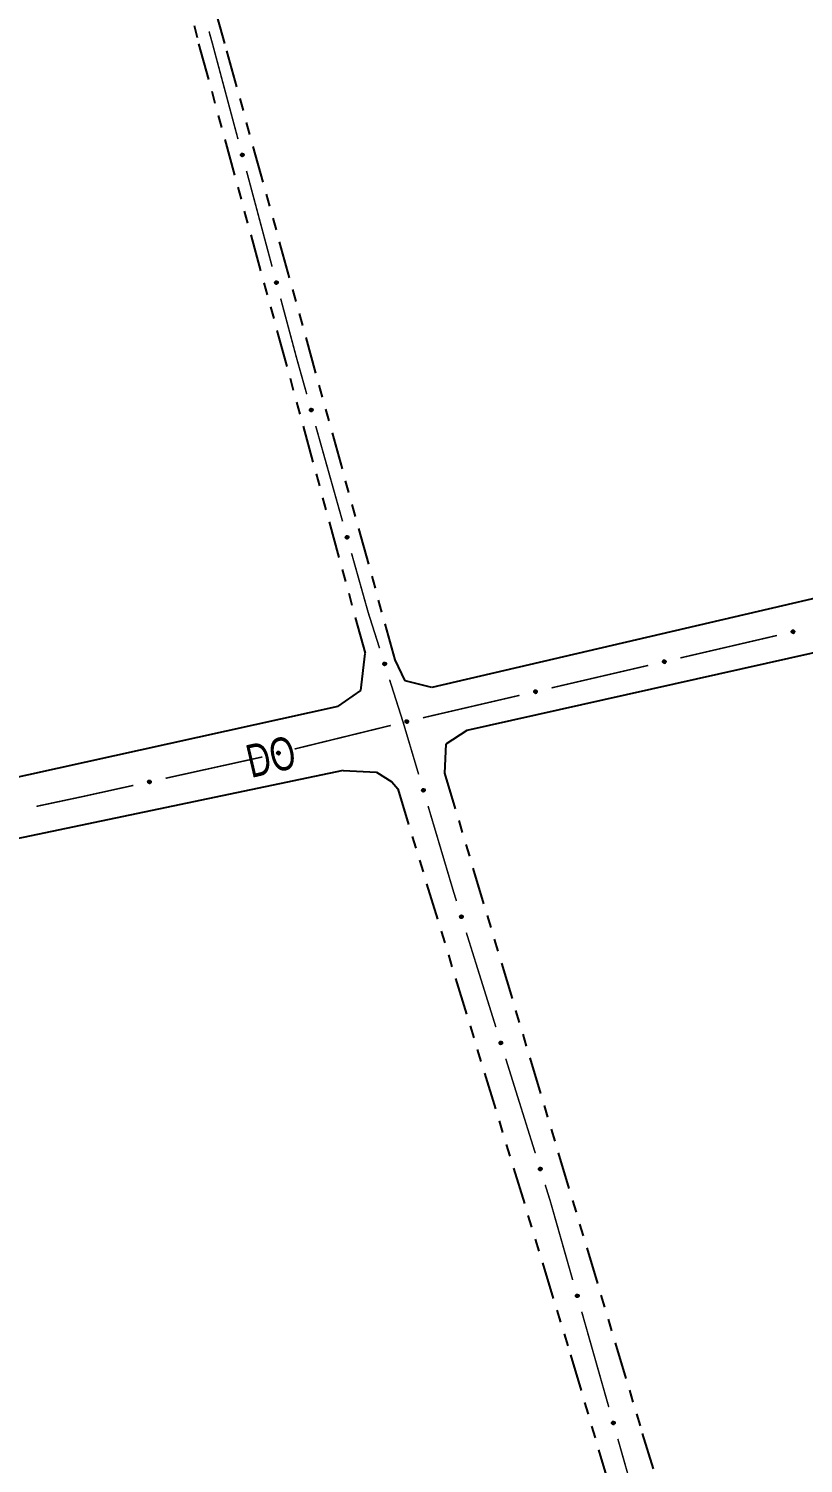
# Model space of a CAD drawing. Extents: x 211453 to 215163, y 4877397 to 4881305.
# Drawn here: x 214859.4 to 214953.1, y 4880039 to 4880212.7 of the extents above; entities that cross this region are included whole.
import ezdxf

# ---------------------------------------------------------------- set-up
doc = ezdxf.new("R2010")
doc.units = 0
doc.header["$LTSCALE"] = 1.5
doc.header["$MEASUREMENT"] = 0
doc.linetypes.add('TRACO_25', pattern=[8, 3, -1, 1, -1, 1, -1])
for name, color, linetype in [('SV-EIXO-ROD-ESTR', 7, 'CONTINUOUS'), ('SV-EIXO-RUA-N-PAV', 6, 'CONTINUOUS'), ('SV-EST-MUNIC-PAV', 20, 'CONTINUOUS'), ('SV-RUA-NAO-PAV', 7, 'CONTINUOUS'), ('SV-TXT-RUA-PAV', 7, 'CONTINUOUS')]:
    doc.layers.add(name, color=color, linetype=linetype)
doc.styles.add('ARIAL', font='ARIAL.SHX')

msp = doc.modelspace()

# ---------------------------------------------------------------- linework, layer by layer
at = {"layer": 'SV-EIXO-ROD-ESTR'}
for points in [[(214951.732887, 4880139.77494), (214951.757977, 4880139.816922), (214951.788125, 4880139.847873), (214951.820701, 4880139.866451), (214951.853767, 4880139.875362), (214951.888623, 4880139.880668), (214951.924945, 4880139.878264), (214951.964667, 4880139.866666), (214952.006958, 4880139.841793), (214952.036634, 4880139.808825), (214952.056556, 4880139.777863), (214952.067833, 4880139.743918), (214952.07242, 4880139.709972), (214952.068676, 4880139.672325), (214952.05653, 4880139.632185), (214952.03049, 4880139.590266), (214952.000725, 4880139.560124), (214951.968745, 4880139.542983), (214951.934547, 4880139.531862), (214951.898897, 4880139.526871), (214951.863257, 4880139.529437), (214951.822864, 4880139.541739), (214951.78183, 4880139.567988), (214951.751429, 4880139.597332), (214951.733843, 4880139.629063), (214951.723652, 4880139.662977), (214951.717905, 4880139.697872), (214951.718802, 4880139.734484), (214951.732887, 4880139.77494)], [(214936.152044, 4880136.138632), (214936.177301, 4880136.180515), (214936.207572, 4880136.211346), (214936.240221, 4880136.229794), (214936.273323, 4880136.238573), (214936.308199, 4880136.24374), (214936.344511, 4880136.241192), (214936.384187, 4880136.229436), (214936.426378, 4880136.204395), (214936.455924, 4880136.17131), (214936.475722, 4880136.140268), (214936.486864, 4880136.106279), (214936.491316, 4880136.072314), (214936.487422, 4880136.034683), (214936.475116, 4880135.994592), (214936.44891, 4880135.952776), (214936.419025, 4880135.922753), (214936.386977, 4880135.905739), (214936.352735, 4880135.894754), (214936.317066, 4880135.889906), (214936.281436, 4880135.892613), (214936.241093, 4880135.905075), (214936.200163, 4880135.931488), (214936.169879, 4880135.960952), (214936.152419, 4880135.992753), (214936.142364, 4880136.026708), (214936.136756, 4880136.061625), (214936.137798, 4880136.098233), (214936.152044, 4880136.138632)], [(214920.568216, 4880132.513126), (214920.593472, 4880132.555008), (214920.623744, 4880132.58584), (214920.656393, 4880132.604288), (214920.689494, 4880132.613067), (214920.724371, 4880132.618234), (214920.760683, 4880132.615686), (214920.800358, 4880132.60393), (214920.84255, 4880132.578889), (214920.872095, 4880132.545803), (214920.891894, 4880132.514762), (214920.903036, 4880132.480773), (214920.907488, 4880132.446808), (214920.903593, 4880132.409177), (214920.891288, 4880132.369086), (214920.865081, 4880132.32727), (214920.835197, 4880132.297247), (214920.803149, 4880132.280233), (214920.768907, 4880132.269248), (214920.733238, 4880132.2644), (214920.697608, 4880132.267106), (214920.657265, 4880132.279569), (214920.616335, 4880132.305982), (214920.586051, 4880132.335446), (214920.568591, 4880132.367247), (214920.558535, 4880132.401201), (214920.552927, 4880132.436119), (214920.553969, 4880132.472727), (214920.568216, 4880132.513126)], [(214904.984387, 4880128.88762), (214905.009644, 4880128.929502), (214905.039915, 4880128.960334), (214905.072564, 4880128.978781), (214905.105666, 4880128.98756), (214905.140542, 4880128.992728), (214905.176854, 4880128.990179), (214905.21653, 4880128.978424), (214905.258722, 4880128.953383), (214905.288267, 4880128.920297), (214905.308066, 4880128.889256), (214905.319207, 4880128.855267), (214905.323659, 4880128.821302), (214905.319765, 4880128.783671), (214905.307459, 4880128.74358), (214905.281253, 4880128.701764), (214905.251369, 4880128.671741), (214905.21932, 4880128.654727), (214905.185079, 4880128.643742), (214905.14941, 4880128.638893), (214905.11378, 4880128.6416), (214905.073436, 4880128.654063), (214905.032507, 4880128.680475), (214905.002223, 4880128.70994), (214904.984763, 4880128.74174), (214904.974707, 4880128.775695), (214904.969099, 4880128.810613), (214904.970141, 4880128.847221), (214904.984387, 4880128.88762)], [(214889.442564, 4880125.08067), (214889.467322, 4880125.122849), (214889.497225, 4880125.154038), (214889.529653, 4880125.172872), (214889.562648, 4880125.182043), (214889.597461, 4880125.187624), (214889.6338, 4880125.185507), (214889.673613, 4880125.174223), (214889.716099, 4880125.149685), (214889.746035, 4880125.116952), (214889.766201, 4880125.086148), (214889.777745, 4880125.052293), (214889.7826, 4880125.018384), (214889.779152, 4880124.980709), (214889.767323, 4880124.940474), (214889.741615, 4880124.89835), (214889.712089, 4880124.867975), (214889.680245, 4880124.850582), (214889.646136, 4880124.839191), (214889.610527, 4880124.83392), (214889.574868, 4880124.836203), (214889.534379, 4880124.848186), (214889.493139, 4880124.874111), (214889.462507, 4880124.903214), (214889.444671, 4880124.934805), (214889.434213, 4880124.968638), (214889.428191, 4880125.003487), (214889.428799, 4880125.040105), (214889.442564, 4880125.08067)], [(214873.831636, 4880121.587773), (214873.857374, 4880121.629361), (214873.888, 4880121.65984), (214873.92086, 4880121.67791), (214873.95406, 4880121.686306), (214873.988994, 4880121.69107), (214874.025274, 4880121.688103), (214874.064811, 4880121.67589), (214874.106711, 4880121.650363), (214874.135872, 4880121.616939), (214874.155311, 4880121.585671), (214874.16606, 4880121.551555), (214874.170119, 4880121.517541), (214874.165791, 4880121.479957), (214874.153023, 4880121.440011), (214874.126335, 4880121.398501), (214874.096106, 4880121.368825), (214874.063863, 4880121.352182), (214874.029497, 4880121.341594), (214873.993774, 4880121.337157), (214873.958178, 4880121.340275), (214873.917981, 4880121.353203), (214873.877359, 4880121.380087), (214873.847418, 4880121.409899), (214873.830326, 4880121.441899), (214873.820663, 4880121.475968), (214873.815459, 4880121.510947), (214873.816924, 4880121.547541), (214873.831636, 4880121.587773)]]:
    msp.add_lwpolyline(points, close=True, dxfattribs=at)
for points in [[(214951.717905, 4880139.697872), (214952.036634, 4880139.808825)], [(214951.718802, 4880139.734484), (214952.006958, 4880139.841793)], [(214951.722989, 4880139.717131), (214952.017234, 4880139.824682)], [(214951.723652, 4880139.662977), (214952.056556, 4880139.777863)], [(214951.724212, 4880139.682364), (214952.041344, 4880139.793933)], [(214951.727077, 4880139.753156), (214951.982816, 4880139.851587)], [(214951.731375, 4880139.646199), (214952.061086, 4880139.757943)], [(214951.732887, 4880139.77494), (214951.964667, 4880139.866666)], [(214951.733843, 4880139.629063), (214952.067833, 4880139.743918)], [(214951.74619, 4880139.613249), (214952.067306, 4880139.725761)], [(214951.747483, 4880139.797252), (214951.937706, 4880139.870351)], [(214951.751429, 4880139.597332), (214952.07242, 4880139.709972)], [(214951.757977, 4880139.816922), (214951.924945, 4880139.878264)], [(214951.768972, 4880139.582185), (214952.066187, 4880139.689037)], [(214951.775087, 4880139.83464), (214951.898397, 4880139.876466)], [(214951.78183, 4880139.567988), (214952.068676, 4880139.672325)], [(214951.788125, 4880139.847873), (214951.888623, 4880139.880668)], [(214951.805731, 4880139.557237), (214952.059758, 4880139.651056)], [(214951.822864, 4880139.541739), (214952.05653, 4880139.632185)], [(214951.847871, 4880139.539172), (214952.036068, 4880139.608986)], [(214951.863257, 4880139.529437), (214952.03049, 4880139.590266)], [(214951.885154, 4880139.529773), (214952.009477, 4880139.57324)], [(214951.898897, 4880139.526871), (214952.000725, 4880139.560124)], [(214936.136756, 4880136.061625), (214936.455924, 4880136.17131)], [(214936.137798, 4880136.098233), (214936.426378, 4880136.204395)], [(214936.141916, 4880136.080863), (214936.436586, 4880136.187243)], [(214936.142364, 4880136.026708), (214936.475722, 4880136.140268)], [(214936.143, 4880136.046092), (214936.460574, 4880136.156399)], [(214936.146147, 4880136.116872), (214936.402276, 4880136.214285)], [(214936.15002, 4880136.009899), (214936.480173, 4880136.12033)], [(214936.152044, 4880136.138632), (214936.384187, 4880136.229436)], [(214936.152419, 4880135.992753), (214936.486864, 4880136.106279)], [(214936.166728, 4880136.160887), (214936.357241, 4880136.233228)], [(214936.177301, 4880136.180515), (214936.344511, 4880136.241192)], [(214936.194481, 4880136.198165), (214936.317956, 4880136.239499)], [(214936.207572, 4880136.211346), (214936.308199, 4880136.24374)], [(214936.164704, 4880135.97689), (214936.486264, 4880136.088124)], [(214936.169879, 4880135.960952), (214936.491316, 4880136.072314)], [(214936.187362, 4880135.945736), (214936.485, 4880136.051405)], [(214936.200163, 4880135.931488), (214936.487422, 4880136.034683)], [(214936.224021, 4880135.920642), (214936.47842, 4880136.013449)], [(214936.241093, 4880135.905075), (214936.475116, 4880135.994592)], [(214936.266089, 4880135.902409), (214936.454562, 4880135.971474)], [(214936.281436, 4880135.892613), (214936.44891, 4880135.952776)], [(214936.303334, 4880135.892862), (214936.427829, 4880135.935834)], [(214936.317066, 4880135.889906), (214936.419025, 4880135.922753)], [(214920.552927, 4880132.436119), (214920.872095, 4880132.545803)], [(214920.553969, 4880132.472727), (214920.84255, 4880132.578889)], [(214920.558087, 4880132.455357), (214920.852758, 4880132.561737)], [(214920.558535, 4880132.401201), (214920.891894, 4880132.514762)], [(214920.559172, 4880132.420585), (214920.876746, 4880132.530892)], [(214920.562319, 4880132.491366), (214920.818448, 4880132.588779)], [(214920.566191, 4880132.384392), (214920.896344, 4880132.494824)], [(214920.568216, 4880132.513126), (214920.800358, 4880132.60393)], [(214920.568591, 4880132.367247), (214920.903036, 4880132.480773)], [(214920.580875, 4880132.351384), (214920.902436, 4880132.462618)], [(214920.5829, 4880132.535381), (214920.773413, 4880132.607722)], [(214920.586051, 4880132.335446), (214920.907488, 4880132.446808)], [(214920.593472, 4880132.555008), (214920.760683, 4880132.615686)], [(214920.603534, 4880132.32023), (214920.901172, 4880132.425899)], [(214920.610653, 4880132.572658), (214920.734128, 4880132.613993)], [(214920.616335, 4880132.305982), (214920.903593, 4880132.409177)], [(214920.623744, 4880132.58584), (214920.724371, 4880132.618234)], [(214920.640193, 4880132.295135), (214920.894591, 4880132.387943)], [(214920.657265, 4880132.279569), (214920.891288, 4880132.369086)], [(214920.682261, 4880132.276903), (214920.870734, 4880132.345968)], [(214920.697608, 4880132.267106), (214920.865081, 4880132.32727)], [(214920.719506, 4880132.267355), (214920.844001, 4880132.310328)], [(214920.733238, 4880132.2644), (214920.835197, 4880132.297247)], [(214904.969099, 4880128.810613), (214905.288267, 4880128.920297)], [(214904.970141, 4880128.847221), (214905.258722, 4880128.953383)], [(214904.974259, 4880128.829851), (214905.26893, 4880128.936231)], [(214904.974707, 4880128.775695), (214905.308066, 4880128.889256)], [(214904.975344, 4880128.795079), (214905.292917, 4880128.905386)], [(214904.978491, 4880128.865859), (214905.234619, 4880128.963273)], [(214904.982363, 4880128.758886), (214905.312516, 4880128.869318)], [(214904.984387, 4880128.88762), (214905.21653, 4880128.978424)], [(214904.984763, 4880128.74174), (214905.319207, 4880128.855267)], [(214904.997047, 4880128.725877), (214905.318608, 4880128.837112)], [(214904.999072, 4880128.909874), (214905.189584, 4880128.982216)], [(214905.002223, 4880128.70994), (214905.323659, 4880128.821302)], [(214905.009644, 4880128.929502), (214905.176854, 4880128.990179)], [(214905.019705, 4880128.694724), (214905.317343, 4880128.800393)], [(214905.026824, 4880128.947152), (214905.1503, 4880128.988487)], [(214905.032507, 4880128.680475), (214905.319765, 4880128.783671)], [(214905.039915, 4880128.960334), (214905.140542, 4880128.992728)], [(214905.056365, 4880128.669629), (214905.310763, 4880128.762437)], [(214905.073436, 4880128.654063), (214905.307459, 4880128.74358)], [(214905.098432, 4880128.651397), (214905.286905, 4880128.720462)], [(214905.11378, 4880128.6416), (214905.281253, 4880128.701764)], [(214905.135678, 4880128.641849), (214905.260173, 4880128.684822)], [(214905.14941, 4880128.638893), (214905.251369, 4880128.671741)], [(214889.428191, 4880125.003487), (214889.746035, 4880125.116952)], [(214889.428799, 4880125.040105), (214889.716099, 4880125.149685)], [(214889.433123, 4880125.022785), (214889.72651, 4880125.132655)], [(214889.434213, 4880124.968638), (214889.766201, 4880125.086148)], [(214889.43462, 4880124.988029), (214889.750862, 4880125.102097)], [(214889.436926, 4880125.058841), (214889.691881, 4880125.159287)], [(214889.442068, 4880124.951921), (214889.770887, 4880125.066264)], [(214889.442564, 4880125.08067), (214889.673613, 4880125.174223)], [(214889.444671, 4880124.934805), (214889.777745, 4880125.052293)], [(214889.456984, 4880125.103097), (214889.646624, 4880125.177695)], [(214889.457143, 4880124.919089), (214889.777361, 4880125.034133)], [(214889.462507, 4880124.903214), (214889.7826, 4880125.018384)], [(214889.467322, 4880125.122849), (214889.6338, 4880125.185507)], [(214889.48017, 4880124.888207), (214889.776532, 4880124.997401)], [(214889.484292, 4880125.140702), (214889.607268, 4880125.183499)], [(214889.493139, 4880124.874111), (214889.779152, 4880124.980709)], [(214889.497225, 4880125.154038), (214889.597461, 4880125.187624)], [(214889.517124, 4880124.863549), (214889.770403, 4880124.95937)], [(214889.534379, 4880124.848186), (214889.767323, 4880124.940474)], [(214889.559405, 4880124.845817), (214889.747045, 4880124.917114)], [(214889.574868, 4880124.836203), (214889.741615, 4880124.89835)], [(214889.596761, 4880124.836712), (214889.720737, 4880124.88116)], [(214889.610527, 4880124.83392), (214889.712089, 4880124.867975)], [(214873.815459, 4880121.510947), (214874.135872, 4880121.616939)], [(214873.816924, 4880121.547541), (214874.106711, 4880121.650363)], [(214873.820663, 4880121.475968), (214874.155311, 4880121.585671)], [(214873.820841, 4880121.530125), (214874.116721, 4880121.633094)], [(214873.821524, 4880121.495343), (214874.14035, 4880121.601975)], [(214873.825488, 4880121.566082), (214874.082725, 4880121.660531)], [(214873.828125, 4880121.459071), (214874.159531, 4880121.565683)], [(214873.830326, 4880121.441899), (214874.16606, 4880121.551555)], [(214873.831636, 4880121.587773), (214874.064811, 4880121.67589)], [(214873.842427, 4880121.425895), (214874.16525, 4880121.533408)], [(214873.846576, 4880121.609857), (214874.037912, 4880121.679993)], [(214873.847418, 4880121.409899), (214874.170119, 4880121.517541)], [(214873.857374, 4880121.629361), (214874.025274, 4880121.688103)], [(214873.864724, 4880121.394482), (214874.163562, 4880121.496706)], [(214873.874757, 4880121.646811), (214873.998702, 4880121.686717)], [(214873.877359, 4880121.380087), (214874.165791, 4880121.479957)], [(214873.888, 4880121.65984), (214873.988994, 4880121.69107)], [(214873.901091, 4880121.368966), (214874.156544, 4880121.458829)], [(214873.917981, 4880121.353203), (214874.153023, 4880121.440011)], [(214873.942945, 4880121.350249), (214874.132203, 4880121.417132)], [(214873.958178, 4880121.340275), (214874.126335, 4880121.398501)], [(214873.980077, 4880121.340271), (214874.10506, 4880121.381804)], [(214873.993774, 4880121.337157), (214874.096106, 4880121.368825)]]:
    msp.add_lwpolyline(points, dxfattribs=at)
at = {"layer": 'SV-EIXO-ROD-ESTR', "const_width": 0.18}
for points in [[(214938.264909, 4880136.51716), (214948.978791, 4880139.009696)], [(214948.978791, 4880139.009696), (214949.01874, 4880139.018989)], [(214949.01874, 4880139.018989), (214949.951909, 4880139.240003)], [(214922.681081, 4880132.891654), (214934.368952, 4880135.610784)], [(214907.097253, 4880129.266148), (214918.785124, 4880131.985278)], [(214891.550788, 4880125.484249), (214903.205563, 4880128.341911)], [(214875.948732, 4880121.941874), (214886.690686, 4880124.310506)], [(214886.690686, 4880124.310506), (214887.416362, 4880124.47052)], [(214887.416362, 4880124.47052), (214887.665863, 4880124.531695)], [(214865.926194, 4880119.731875), (214872.042567, 4880121.080553)], [(214860.314748, 4880118.539658), (214865.20558, 4880119.578773)], [(214865.20558, 4880119.578773), (214865.926194, 4880119.731875)]]:
    msp.add_lwpolyline(points, dxfattribs=at)
at = {"layer": 'SV-EIXO-RUA-N-PAV', "const_width": 0.18}
for points in [[(214881.21027, 4880212.376183), (214881.478456, 4880211.412816)], [(214881.478456, 4880211.412816), (214881.609459, 4880210.942235)], [(214881.609459, 4880210.942235), (214884.710841, 4880199.349934)], [(214885.744635, 4880195.485834), (214888.846018, 4880183.893534)], [(214889.879812, 4880180.029434), (214891.688952, 4880173.267259)], [(214891.688952, 4880173.267259), (214891.808831, 4880172.819177)], [(214891.808831, 4880172.819177), (214893.037457, 4880168.452574)], [(214894.120863, 4880164.60209), (214897.371082, 4880153.050636)], [(214898.454488, 4880149.200152), (214900.350449, 4880142.461804)], [(214900.350449, 4880142.461804), (214900.484006, 4880141.987137)], [(214900.484006, 4880141.987137), (214901.850463, 4880137.692378)], [(214903.063231, 4880133.88066), (214904.579192, 4880129.116012)], [(214904.579192, 4880129.116012), (214904.708258, 4880128.710359)], [(214904.708258, 4880128.710359), (214906.582227, 4880122.408789)], [(214907.722404, 4880118.574732), (214910.572846, 4880108.989588)], [(214910.572846, 4880108.989588), (214910.80043, 4880108.224295)], [(214910.80043, 4880108.224295), (214911.158832, 4880107.077407)], [(214912.351932, 4880103.259487), (214915.931232, 4880091.805727)], [(214917.124332, 4880087.987808), (214920.703632, 4880076.534048)], [(214921.896732, 4880072.716128), (214922.493282, 4880070.807168)], [(214922.493282, 4880070.807168), (214922.523639, 4880070.710026)], [(214922.523639, 4880070.710026), (214925.227689, 4880061.188315)], [(214926.320431, 4880057.34047), (214929.598656, 4880045.796933)], [(214930.691398, 4880041.949087), (214933.423252, 4880032.329473)]]:
    msp.add_lwpolyline(points, dxfattribs=at)
at = {"layer": 'SV-EIXO-RUA-N-PAV'}
for points in [[(214885.296945, 4880197.585133), (214885.339634, 4880197.561265), (214885.371442, 4880197.532023), (214885.390952, 4880197.499997), (214885.400813, 4880197.467201), (214885.407123, 4880197.432513), (214885.405768, 4880197.396137), (214885.395321, 4880197.356097), (214885.371679, 4880197.313106), (214885.339581, 4880197.28249), (214885.309207, 4880197.261683), (214885.275601, 4880197.249432), (214885.241801, 4880197.243867), (214885.204062, 4880197.246524), (214885.163589, 4880197.257507), (214885.120935, 4880197.282326), (214885.089948, 4880197.311209), (214885.07189, 4880197.342681), (214885.059787, 4880197.376543), (214885.05377, 4880197.412034), (214885.055306, 4880197.447734), (214885.066437, 4880197.488465), (214885.091492, 4880197.530239), (214885.119946, 4880197.561474), (214885.151156, 4880197.579969), (214885.184763, 4880197.591134), (214885.219477, 4880197.597885), (214885.2561, 4880197.598046), (214885.296945, 4880197.585133)], [(214889.432122, 4880182.128733), (214889.474811, 4880182.104865), (214889.506619, 4880182.075622), (214889.526129, 4880182.043596), (214889.53599, 4880182.010801), (214889.542299, 4880181.976113), (214889.540945, 4880181.939737), (214889.530498, 4880181.899697), (214889.506856, 4880181.856706), (214889.474758, 4880181.82609), (214889.444383, 4880181.805283), (214889.410778, 4880181.793031), (214889.376978, 4880181.787467), (214889.339239, 4880181.790123), (214889.298766, 4880181.801106), (214889.256112, 4880181.825926), (214889.225124, 4880181.854808), (214889.207067, 4880181.886281), (214889.194964, 4880181.920143), (214889.188947, 4880181.955634), (214889.190483, 4880181.991334), (214889.201614, 4880182.032064), (214889.226669, 4880182.073839), (214889.255123, 4880182.105074), (214889.286333, 4880182.123569), (214889.319939, 4880182.134733), (214889.354654, 4880182.141485), (214889.391277, 4880182.141645), (214889.432122, 4880182.128733)], [(214893.64621, 4880166.695457), (214893.689202, 4880166.67214), (214893.721384, 4880166.643309), (214893.741304, 4880166.611537), (214893.751586, 4880166.578871), (214893.758341, 4880166.544267), (214893.757455, 4880166.507876), (214893.747524, 4880166.467705), (214893.724436, 4880166.424414), (214893.692735, 4880166.393388), (214893.662631, 4880166.372192), (214893.629186, 4880166.359509), (214893.59546, 4880166.35351), (214893.55769, 4880166.355681), (214893.517078, 4880166.366142), (214893.474109, 4880166.390411), (214893.442753, 4880166.418893), (214893.424292, 4880166.45013), (214893.411754, 4880166.483834), (214893.405282, 4880166.519245), (214893.406358, 4880166.554961), (214893.416965, 4880166.595832), (214893.44148, 4880166.637925), (214893.46953, 4880166.669524), (214893.5005, 4880166.688418), (214893.53396, 4880166.700014), (214893.568585, 4880166.707212), (214893.605202, 4880166.707843), (214893.64621, 4880166.695457)], [(214897.979835, 4880151.293519), (214898.022827, 4880151.270202), (214898.055009, 4880151.241371), (214898.074929, 4880151.209599), (214898.085211, 4880151.176933), (214898.091966, 4880151.142329), (214898.09108, 4880151.105938), (214898.081149, 4880151.065767), (214898.058061, 4880151.022476), (214898.02636, 4880150.99145), (214897.996256, 4880150.970254), (214897.962811, 4880150.957571), (214897.929085, 4880150.951572), (214897.891315, 4880150.953743), (214897.850704, 4880150.964204), (214897.807734, 4880150.988473), (214897.776378, 4880151.016955), (214897.757917, 4880151.048192), (214897.74538, 4880151.081896), (214897.738907, 4880151.117307), (214897.739983, 4880151.153023), (214897.75059, 4880151.193894), (214897.775105, 4880151.235987), (214897.803155, 4880151.267586), (214897.834125, 4880151.28648), (214897.867585, 4880151.298076), (214897.90221, 4880151.305274), (214897.938827, 4880151.305905), (214897.979835, 4880151.293519)], [(214902.518183, 4880135.956812), (214902.561938, 4880135.934959), (214902.595075, 4880135.907231), (214902.616056, 4880135.876149), (214902.627435, 4880135.843849), (214902.635354, 4880135.809493), (214902.635697, 4880135.773093), (214902.627128, 4880135.732609), (214902.605515, 4880135.688563), (214902.574879, 4880135.656485), (214902.545507, 4880135.634284), (214902.512509, 4880135.62048), (214902.479005, 4880135.613346), (214902.441184, 4880135.614241), (214902.400242, 4880135.623325), (214902.356478, 4880135.64613), (214902.324178, 4880135.673537), (214902.304673, 4880135.704133), (214902.291005, 4880135.737395), (214902.283341, 4880135.772567), (214902.283211, 4880135.808299), (214902.292432, 4880135.849504), (214902.315512, 4880135.892401), (214902.342479, 4880135.924929), (214902.372794, 4880135.944858), (214902.405843, 4880135.957577), (214902.440205, 4880135.965939), (214902.476781, 4880135.967806), (214902.518183, 4880135.956812)], [(214907.216874, 4880120.660858), (214907.260206, 4880120.638179), (214907.29281, 4880120.609826), (214907.313198, 4880120.578352), (214907.323961, 4880120.545841), (214907.331227, 4880120.511341), (214907.330878, 4880120.474942), (214907.321541, 4880120.434628), (214907.299096, 4880120.391), (214907.267857, 4880120.359509), (214907.238069, 4880120.33787), (214907.204815, 4880120.324695), (214907.171181, 4880120.318198), (214907.133383, 4880120.319811), (214907.092622, 4880120.329672), (214907.049299, 4880120.353303), (214907.017525, 4880120.381318), (214906.998605, 4880120.412279), (214906.985571, 4880120.445795), (214906.978575, 4880120.481105), (214906.979124, 4880120.516834), (214906.989125, 4880120.557857), (214907.013016, 4880120.600308), (214907.040596, 4880120.632317), (214907.071284, 4880120.651667), (214907.104568, 4880120.663757), (214907.139083, 4880120.671465), (214907.175688, 4880120.672637), (214907.216874, 4880120.660858)], [(214911.817595, 4880105.338422), (214911.861237, 4880105.316344), (214911.894231, 4880105.288445), (214911.915051, 4880105.257256), (214911.926264, 4880105.224897), (214911.934006, 4880105.1905), (214911.93416, 4880105.1541), (214911.925383, 4880105.113661), (214911.903543, 4880105.069727), (214911.872742, 4880105.037806), (214911.843256, 4880105.015758), (214911.810188, 4880105.002124), (214911.776647, 4880104.995163), (214911.738831, 4880104.996252), (214911.697936, 4880105.005548), (214911.654291, 4880105.028578), (214911.622132, 4880105.056151), (214911.602786, 4880105.086848), (214911.589289, 4880105.120179), (214911.581806, 4880105.15539), (214911.58186, 4880105.191123), (214911.591294, 4880105.23228), (214911.614595, 4880105.275057), (214911.64173, 4880105.307445), (214911.672146, 4880105.327218), (214911.705261, 4880105.339766), (214911.739666, 4880105.347951), (214911.77625, 4880105.34963), (214911.817595, 4880105.338422)], [(214916.589995, 4880090.066742), (214916.633637, 4880090.044664), (214916.666631, 4880090.016765), (214916.687451, 4880089.985576), (214916.698663, 4880089.953217), (214916.706406, 4880089.918821), (214916.70656, 4880089.88242), (214916.697782, 4880089.841981), (214916.675943, 4880089.798047), (214916.645142, 4880089.766127), (214916.615656, 4880089.744078), (214916.582587, 4880089.730444), (214916.549047, 4880089.723483), (214916.51123, 4880089.724573), (214916.470336, 4880089.733868), (214916.42669, 4880089.756898), (214916.394532, 4880089.784471), (214916.375185, 4880089.815168), (214916.361689, 4880089.8485), (214916.354206, 4880089.88371), (214916.35426, 4880089.919443), (214916.363694, 4880089.9606), (214916.386995, 4880090.003378), (214916.414129, 4880090.035765), (214916.444546, 4880090.055538), (214916.477661, 4880090.068087), (214916.512066, 4880090.076271), (214916.54865, 4880090.07795), (214916.589995, 4880090.066742)], [(214921.362395, 4880074.795062), (214921.406037, 4880074.772985), (214921.43903, 4880074.745086), (214921.459851, 4880074.713896), (214921.471063, 4880074.681538), (214921.478805, 4880074.647141), (214921.47896, 4880074.61074), (214921.470182, 4880074.570301), (214921.448343, 4880074.526367), (214921.417542, 4880074.494447), (214921.388056, 4880074.472399), (214921.354987, 4880074.458764), (214921.321447, 4880074.451803), (214921.28363, 4880074.452893), (214921.242736, 4880074.462189), (214921.19909, 4880074.485218), (214921.166932, 4880074.512792), (214921.147585, 4880074.543488), (214921.134089, 4880074.57682), (214921.126606, 4880074.612031), (214921.12666, 4880074.647763), (214921.136093, 4880074.688921), (214921.159395, 4880074.731698), (214921.186529, 4880074.764086), (214921.216946, 4880074.783858), (214921.250061, 4880074.796407), (214921.284466, 4880074.804592), (214921.32105, 4880074.80627), (214921.362395, 4880074.795062)], [(214925.840702, 4880059.43268), (214925.883751, 4880059.409467), (214925.916003, 4880059.380714), (214925.936, 4880059.348991), (214925.946361, 4880059.31635), (214925.9532, 4880059.281762), (214925.952401, 4880059.24537), (214925.942568, 4880059.205174), (214925.919586, 4880059.161827), (214925.88796, 4880059.130724), (214925.857907, 4880059.109455), (214925.824493, 4880059.096691), (214925.790782, 4880059.090611), (214925.753007, 4880059.09269), (214925.71237, 4880059.103053), (214925.669342, 4880059.127218), (214925.637916, 4880059.155623), (214925.61938, 4880059.186816), (214925.606761, 4880059.220489), (214925.600202, 4880059.255884), (214925.601192, 4880059.291603), (214925.611699, 4880059.332499), (214925.636112, 4880059.374652), (214925.664086, 4880059.406318), (214925.69501, 4880059.425288), (214925.728441, 4880059.436965), (214925.763049, 4880059.444246), (214925.799665, 4880059.444967), (214925.840702, 4880059.43268)], [(214930.211669, 4880044.041298), (214930.254718, 4880044.018085), (214930.286969, 4880043.989332), (214930.306966, 4880043.957608), (214930.317328, 4880043.924967), (214930.324167, 4880043.89038), (214930.323368, 4880043.853987), (214930.313535, 4880043.813792), (214930.290552, 4880043.770445), (214930.258926, 4880043.739342), (214930.228873, 4880043.718073), (214930.195459, 4880043.705309), (214930.161748, 4880043.699228), (214930.123973, 4880043.701308), (214930.083336, 4880043.711671), (214930.040308, 4880043.735835), (214930.008883, 4880043.764241), (214929.990346, 4880043.795433), (214929.977727, 4880043.829107), (214929.971169, 4880043.864502), (214929.972158, 4880043.900221), (214929.982666, 4880043.941117), (214930.007079, 4880043.983269), (214930.035052, 4880044.014936), (214930.065976, 4880044.033905), (214930.099408, 4880044.045583), (214930.134015, 4880044.052864), (214930.170631, 4880044.053584), (214930.211669, 4880044.041298)]]:
    msp.add_lwpolyline(points, close=True, dxfattribs=at)
for points in [[(214885.05377, 4880197.412034), (214885.089948, 4880197.311209)], [(214885.055306, 4880197.447734), (214885.120935, 4880197.282326)], [(214885.056274, 4880197.425856), (214885.103311, 4880197.302839)], [(214885.064593, 4880197.463394), (214885.139808, 4880197.277291)], [(214885.066437, 4880197.488465), (214885.163589, 4880197.257507)], [(214885.081435, 4880197.506038), (214885.182544, 4880197.254824)], [(214885.091492, 4880197.530239), (214885.204062, 4880197.246524)], [(214885.105312, 4880197.543501), (214885.220696, 4880197.249493)], [(214885.119946, 4880197.561474), (214885.241801, 4880197.243867)], [(214885.135705, 4880197.56717), (214885.257437, 4880197.249435)], [(214885.151156, 4880197.579969), (214885.275601, 4880197.249432)], [(214885.168214, 4880197.58293), (214885.289425, 4880197.256581)], [(214885.184763, 4880197.591134), (214885.309207, 4880197.261683)], [(214885.204157, 4880197.591134), (214885.324831, 4880197.277353)], [(214885.219477, 4880197.597885), (214885.339581, 4880197.28249)], [(214885.238875, 4880197.59336), (214885.354871, 4880197.30234)], [(214885.2561, 4880197.598046), (214885.371679, 4880197.313106)], [(214885.275003, 4880197.590313), (214885.380772, 4880197.33752)], [(214885.296945, 4880197.585133), (214885.395321, 4880197.356097)], [(214885.31967, 4880197.571187), (214885.398226, 4880197.383152)], [(214885.339634, 4880197.561265), (214885.405768, 4880197.396137)], [(214885.357838, 4880197.544674), (214885.403204, 4880197.422622)], [(214885.371442, 4880197.532023), (214885.407123, 4880197.432513)], [(214889.188947, 4880181.955634), (214889.225124, 4880181.854808)], [(214889.190483, 4880181.991334), (214889.256112, 4880181.825926)], [(214889.19145, 4880181.969455), (214889.238487, 4880181.846438)], [(214889.19977, 4880182.006994), (214889.274985, 4880181.82089)], [(214889.201614, 4880182.032064), (214889.298766, 4880181.801106)], [(214889.216612, 4880182.049638), (214889.317721, 4880181.798423)], [(214889.226669, 4880182.073839), (214889.339239, 4880181.790123)], [(214889.240489, 4880182.087101), (214889.355873, 4880181.793093)], [(214889.255123, 4880182.105074), (214889.376978, 4880181.787467)], [(214889.270882, 4880182.11077), (214889.392614, 4880181.793035)], [(214889.286333, 4880182.123569), (214889.410778, 4880181.793031)], [(214889.303391, 4880182.12653), (214889.424602, 4880181.80018)], [(214889.319939, 4880182.134733), (214889.444383, 4880181.805283)], [(214889.339334, 4880182.134733), (214889.460008, 4880181.820953)], [(214889.354654, 4880182.141485), (214889.474758, 4880181.82609)], [(214889.374051, 4880182.136959), (214889.490048, 4880181.84594)], [(214889.391277, 4880182.141645), (214889.506856, 4880181.856706)], [(214889.410179, 4880182.133912), (214889.515949, 4880181.88112)], [(214889.432122, 4880182.128733), (214889.530498, 4880181.899697)], [(214889.454846, 4880182.114787), (214889.533403, 4880181.926752)], [(214889.474811, 4880182.104865), (214889.540945, 4880181.939737)], [(214889.493015, 4880182.088273), (214889.538381, 4880181.966222)], [(214889.506619, 4880182.075622), (214889.542299, 4880181.976113)], [(214893.405282, 4880166.519245), (214893.442753, 4880166.418893)], [(214893.406358, 4880166.554961), (214893.474109, 4880166.390411)], [(214893.407607, 4880166.533098), (214893.456222, 4880166.410696)], [(214893.415443, 4880166.57074), (214893.493046, 4880166.385619)], [(214893.416965, 4880166.595832), (214893.517078, 4880166.366142)], [(214893.431735, 4880166.613597), (214893.536067, 4880166.363704)], [(214893.44148, 4880166.637925), (214893.55769, 4880166.355681)], [(214893.455128, 4880166.651364), (214893.574284, 4880166.358864)], [(214893.46953, 4880166.669524), (214893.59546, 4880166.35351)], [(214893.485214, 4880166.675422), (214893.611022, 4880166.359279)], [(214893.5005, 4880166.688418), (214893.629186, 4880166.359509)], [(214893.517518, 4880166.691599), (214893.642916, 4880166.366835)], [(214893.53396, 4880166.700014), (214893.662631, 4880166.372192)], [(214893.553353, 4880166.700264), (214893.678052, 4880166.388061)], [(214893.568585, 4880166.707212), (214893.692735, 4880166.393388)], [(214893.588038, 4880166.702936), (214893.707768, 4880166.413433)], [(214893.605202, 4880166.707843), (214893.724436, 4880166.424414)], [(214893.624203, 4880166.700354), (214893.733215, 4880166.448942)], [(214893.64621, 4880166.695457), (214893.747524, 4880166.467705)], [(214893.669112, 4880166.681805), (214893.750081, 4880166.494796)], [(214893.689202, 4880166.67214), (214893.757455, 4880166.507876)], [(214893.707618, 4880166.655784), (214893.754551, 4880166.534326)], [(214893.721384, 4880166.643309), (214893.758341, 4880166.544267)], [(214897.738907, 4880151.117307), (214897.776378, 4880151.016955)], [(214897.739983, 4880151.153023), (214897.807734, 4880150.988473)], [(214897.741232, 4880151.13116), (214897.789847, 4880151.008758)], [(214897.749068, 4880151.168802), (214897.826671, 4880150.983681)], [(214897.75059, 4880151.193894), (214897.850704, 4880150.964204)], [(214897.76536, 4880151.211659), (214897.869692, 4880150.961766)], [(214897.775105, 4880151.235987), (214897.891315, 4880150.953743)], [(214897.788753, 4880151.249426), (214897.907909, 4880150.956926)], [(214897.803155, 4880151.267586), (214897.929085, 4880150.951572)], [(214897.81884, 4880151.273484), (214897.944648, 4880150.957341)], [(214897.834125, 4880151.28648), (214897.962811, 4880150.957571)], [(214897.851143, 4880151.289661), (214897.976542, 4880150.964897)], [(214897.867585, 4880151.298076), (214897.996256, 4880150.970254)], [(214897.886978, 4880151.298326), (214898.011677, 4880150.986123)], [(214897.90221, 4880151.305274), (214898.02636, 4880150.99145)], [(214897.921664, 4880151.300998), (214898.041393, 4880151.011495)], [(214897.938827, 4880151.305905), (214898.058061, 4880151.022476)], [(214897.957828, 4880151.298416), (214898.06684, 4880151.047004)], [(214897.979835, 4880151.293519), (214898.081149, 4880151.065767)], [(214898.002737, 4880151.279867), (214898.083706, 4880151.092858)], [(214898.022827, 4880151.270202), (214898.09108, 4880151.105938)], [(214898.041244, 4880151.253846), (214898.088176, 4880151.132388)], [(214898.055009, 4880151.241371), (214898.091966, 4880151.142329)], [(214902.283211, 4880135.808299), (214902.356478, 4880135.64613)], [(214902.283341, 4880135.772567), (214902.324178, 4880135.673537)], [(214902.285197, 4880135.78649), (214902.337916, 4880135.665799)], [(214902.291758, 4880135.824376), (214902.375565, 4880135.64198)], [(214902.292432, 4880135.849504), (214902.400242, 4880135.623325)], [(214902.306594, 4880135.867758), (214902.419302, 4880135.621529)], [(214902.315512, 4880135.892401), (214902.441184, 4880135.614241)], [(214902.328699, 4880135.906293), (214902.457661, 4880135.617982)], [(214902.342479, 4880135.924929), (214902.479005, 4880135.613346)], [(214902.357956, 4880135.931353), (214902.494364, 4880135.619637)], [(214902.372794, 4880135.944858), (214902.512509, 4880135.62048)], [(214902.389695, 4880135.948611), (214902.525985, 4880135.628266)], [(214902.405843, 4880135.957577), (214902.545507, 4880135.634284)], [(214902.425217, 4880135.958481), (214902.560384, 4880135.650666)], [(214902.440205, 4880135.965939), (214902.574879, 4880135.656485)], [(214902.459793, 4880135.962322), (214902.589227, 4880135.677026)], [(214902.476781, 4880135.967806), (214902.605515, 4880135.688563)], [(214902.496023, 4880135.960962), (214902.61346, 4880135.713374)], [(214902.518183, 4880135.956812), (214902.627128, 4880135.732609)], [(214902.541533, 4880135.94394), (214902.628768, 4880135.759771)], [(214902.561938, 4880135.934959), (214902.635697, 4880135.773093)], [(214902.580896, 4880135.919234), (214902.631901, 4880135.79943)], [(214902.595075, 4880135.907231), (214902.635354, 4880135.809493)], [(214906.978575, 4880120.481105), (214907.017525, 4880120.381318)], [(214906.979124, 4880120.516834), (214907.049299, 4880120.353303)], [(214906.980696, 4880120.494991), (214907.031114, 4880120.373321)], [(214906.987975, 4880120.532745), (214907.068304, 4880120.348791)], [(214906.989125, 4880120.557857), (214907.092622, 4880120.329672)], [(214907.003631, 4880120.575838), (214907.111644, 4880120.327514)], [(214907.013016, 4880120.600308), (214907.133383, 4880120.319811)], [(214907.026465, 4880120.613947), (214907.149929, 4880120.323239)], [(214907.040596, 4880120.632317), (214907.171181, 4880120.318198)], [(214907.056192, 4880120.638447), (214907.186657, 4880120.324196)], [(214907.071284, 4880120.651667), (214907.204815, 4880120.324695)], [(214907.088253, 4880120.655099), (214907.218436, 4880120.332223)], [(214907.104568, 4880120.663757), (214907.238069, 4880120.33787)], [(214907.123956, 4880120.664293), (214907.253254, 4880120.353966)], [(214907.139083, 4880120.671465), (214907.267857, 4880120.359509)], [(214907.158598, 4880120.667477), (214907.282592, 4880120.379774)], [(214907.175688, 4880120.672637), (214907.299096, 4880120.391)], [(214907.194797, 4880120.665429), (214907.307511, 4880120.415656)], [(214907.216874, 4880120.660858), (214907.321541, 4880120.434628)], [(214907.239975, 4880120.647546), (214907.323698, 4880120.461753)], [(214907.260206, 4880120.638179), (214907.330878, 4880120.474942)], [(214907.278862, 4880120.622097), (214907.327583, 4880120.501345)], [(214907.29281, 4880120.609826), (214907.331227, 4880120.511341)], [(214911.581806, 4880105.15539), (214911.622132, 4880105.056151)], [(214911.58186, 4880105.191123), (214911.654291, 4880105.028578)], [(214911.583734, 4880105.169303), (214911.635831, 4880105.048342)], [(214911.590491, 4880105.207155), (214911.673356, 4880105.024329)], [(214911.591294, 4880105.23228), (214911.697936, 4880105.005548)], [(214911.60555, 4880105.25046), (214911.716987, 4880105.003653)], [(214911.614595, 4880105.275057), (214911.738831, 4880104.996252)], [(214911.627853, 4880105.288881), (214911.755327, 4880104.999909)], [(214911.64173, 4880105.307445), (214911.776647, 4880104.995163)], [(214911.657239, 4880105.31379), (214911.792038, 4880105.001374)], [(214911.672146, 4880105.327218), (214911.810188, 4880105.002124)], [(214911.689067, 4880105.330884), (214911.823703, 4880105.00984)], [(214911.705261, 4880105.339766), (214911.843256, 4880105.015758)], [(214911.724639, 4880105.34057), (214911.858217, 4880105.032062)], [(214911.739666, 4880105.347951), (214911.872742, 4880105.037806)], [(214911.759234, 4880105.344233), (214911.887196, 4880105.058273)], [(214911.77625, 4880105.34963), (214911.903543, 4880105.069727)], [(214911.795457, 4880105.342687), (214911.911616, 4880105.094496)], [(214911.817595, 4880105.338422), (214911.925383, 4880105.113661)], [(214911.840879, 4880105.32543), (214911.927163, 4880105.140813)], [(214911.861237, 4880105.316344), (214911.93416, 4880105.1541)], [(214911.880114, 4880105.300521), (214911.930501, 4880105.180455)], [(214911.894231, 4880105.288445), (214911.934006, 4880105.1905)], [(214916.354206, 4880089.88371), (214916.394532, 4880089.784471)], [(214916.35426, 4880089.919443), (214916.42669, 4880089.756898)], [(214916.356134, 4880089.897624), (214916.408231, 4880089.776663)], [(214916.36289, 4880089.935475), (214916.445756, 4880089.752649)], [(214916.363694, 4880089.9606), (214916.470336, 4880089.733868)], [(214916.37795, 4880089.97878), (214916.489387, 4880089.731974)], [(214916.386995, 4880090.003378), (214916.51123, 4880089.724573)], [(214916.400253, 4880090.017201), (214916.527727, 4880089.728229)], [(214916.414129, 4880090.035765), (214916.549047, 4880089.723483)], [(214916.429639, 4880090.04211), (214916.564438, 4880089.729694)], [(214916.444546, 4880090.055538), (214916.582587, 4880089.730444)], [(214916.461467, 4880090.059204), (214916.596103, 4880089.73816)], [(214916.477661, 4880090.068087), (214916.615656, 4880089.744078)], [(214916.497039, 4880090.068891), (214916.630617, 4880089.760382)], [(214916.512066, 4880090.076271), (214916.645142, 4880089.766127)], [(214916.531634, 4880090.072554), (214916.659596, 4880089.786593)], [(214916.54865, 4880090.07795), (214916.675943, 4880089.798047)], [(214916.567857, 4880090.071007), (214916.684016, 4880089.822817)], [(214916.589995, 4880090.066742), (214916.697782, 4880089.841981)], [(214916.613279, 4880090.05375), (214916.699563, 4880089.869134)], [(214916.633637, 4880090.044664), (214916.70656, 4880089.88242)], [(214916.652514, 4880090.028842), (214916.702901, 4880089.908776)], [(214916.666631, 4880090.016765), (214916.706406, 4880089.918821)], [(214921.126606, 4880074.612031), (214921.166932, 4880074.512792)], [(214921.12666, 4880074.647763), (214921.19909, 4880074.485218)], [(214921.128534, 4880074.625944), (214921.18063, 4880074.504983)], [(214921.13529, 4880074.663795), (214921.218156, 4880074.48097)], [(214921.136093, 4880074.688921), (214921.242736, 4880074.462189)], [(214921.150349, 4880074.707101), (214921.261787, 4880074.460294)], [(214921.159395, 4880074.731698), (214921.28363, 4880074.452893)], [(214921.172653, 4880074.745522), (214921.300127, 4880074.45655)], [(214921.186529, 4880074.764086), (214921.321447, 4880074.451803)], [(214921.202039, 4880074.77043), (214921.336838, 4880074.458015)], [(214921.216946, 4880074.783858), (214921.354987, 4880074.458764)], [(214921.233866, 4880074.787524), (214921.368503, 4880074.46648)], [(214921.250061, 4880074.796407), (214921.388056, 4880074.472399)], [(214921.269439, 4880074.797211), (214921.403017, 4880074.488703)], [(214921.284466, 4880074.804592), (214921.417542, 4880074.494447)], [(214921.304034, 4880074.800874), (214921.431995, 4880074.514914)], [(214921.32105, 4880074.80627), (214921.448343, 4880074.526367)], [(214921.340257, 4880074.799327), (214921.456416, 4880074.551137)], [(214921.362395, 4880074.795062), (214921.470182, 4880074.570301)], [(214921.385679, 4880074.78207), (214921.471963, 4880074.597454)], [(214921.406037, 4880074.772985), (214921.47896, 4880074.61074)], [(214921.424914, 4880074.757162), (214921.475301, 4880074.637096)], [(214921.43903, 4880074.745086), (214921.478805, 4880074.647141)], [(214925.600202, 4880059.255884), (214925.637916, 4880059.155623)], [(214925.601192, 4880059.291603), (214925.669342, 4880059.127218)], [(214925.602494, 4880059.269742), (214925.651406, 4880059.147459)], [(214925.610239, 4880059.307404), (214925.68829, 4880059.122471)], [(214925.611699, 4880059.332499), (214925.71237, 4880059.103053)], [(214925.626426, 4880059.3503), (214925.731364, 4880059.10066)], [(214925.636112, 4880059.374652), (214925.753007, 4880059.09269)], [(214925.649728, 4880059.388124), (214925.769593, 4880059.095914)], [(214925.664086, 4880059.406318), (214925.790782, 4880059.090611)], [(214925.679756, 4880059.412254), (214925.80633, 4880059.096417)], [(214925.69501, 4880059.425288), (214925.824493, 4880059.096691)], [(214925.71202, 4880059.428509), (214925.838206, 4880059.104051)], [(214925.728441, 4880059.436965), (214925.857907, 4880059.109455)], [(214925.747833, 4880059.437262), (214925.87329, 4880059.125362)], [(214925.763049, 4880059.444246), (214925.88796, 4880059.130724)], [(214925.782513, 4880059.440018), (214925.902944, 4880059.150806)], [(214925.799665, 4880059.444967), (214925.919586, 4880059.161827)], [(214925.818683, 4880059.437523), (214925.928305, 4880059.186377)], [(214925.840702, 4880059.43268), (214925.942568, 4880059.205174)], [(214925.863637, 4880059.419083), (214925.945059, 4880059.232271)], [(214925.883751, 4880059.409467), (214925.952401, 4880059.24537)], [(214925.902207, 4880059.393156), (214925.949433, 4880059.271812)], [(214925.916003, 4880059.380714), (214925.9532, 4880059.281762)], [(214930.065976, 4880044.033905), (214930.195459, 4880043.705309)], [(214930.082987, 4880044.037127), (214930.209172, 4880043.712669)], [(214930.099408, 4880044.045583), (214930.228873, 4880043.718073)], [(214930.1188, 4880044.045879), (214930.244256, 4880043.73398)], [(214930.134015, 4880044.052864), (214930.258926, 4880043.739342)], [(214930.153479, 4880044.048635), (214930.273911, 4880043.759423)], [(214930.170631, 4880044.053584), (214930.290552, 4880043.770445)], [(214930.18965, 4880044.046141), (214930.299271, 4880043.794995)], [(214930.211669, 4880044.041298), (214930.313535, 4880043.813792)], [(214930.234604, 4880044.027701), (214930.316026, 4880043.840889)], [(214929.971169, 4880043.864502), (214930.008883, 4880043.764241)], [(214929.972158, 4880043.900221), (214930.040308, 4880043.735835)], [(214929.97346, 4880043.87836), (214930.022372, 4880043.756076)], [(214929.981205, 4880043.916021), (214930.059256, 4880043.731089)], [(214929.982666, 4880043.941117), (214930.083336, 4880043.711671)], [(214929.997393, 4880043.958917), (214930.102331, 4880043.709278)], [(214930.007079, 4880043.983269), (214930.123973, 4880043.701308)], [(214930.020695, 4880043.996741), (214930.140559, 4880043.704531)], [(214930.035052, 4880044.014936), (214930.161748, 4880043.699228)], [(214930.050722, 4880044.020872), (214930.177297, 4880043.705035)], [(214930.254718, 4880044.018085), (214930.323368, 4880043.853987)], [(214930.273173, 4880044.001774), (214930.3204, 4880043.88043)], [(214930.286969, 4880043.989332), (214930.324167, 4880043.89038)]]:
    msp.add_lwpolyline(points, dxfattribs=at)
at = {"layer": 'SV-EST-MUNIC-PAV', "linetype": 'Continuous'}
for points in [[(214997.2183, 4880153.693323, 5.885029), (214908.182495, 4880132.954612, 7.238236)], [(214998.393728, 4880146.972653, 5.935148), (214912.427975, 4880127.740698, 6.987642)], [(214896.81747, 4880130.632916, 7.650114), (214770.927281, 4880102.808658, 11.407803)], [(214897.461905, 4880122.881812, 7.512757), (214776.97918, 4880097.65706, 11.201767)]]:
    msp.add_polyline3d(points, dxfattribs=at)
at = {"layer": 'SV-RUA-NAO-PAV', "linetype": 'TRACO_25'}
for points in [[(214883.121201, 4880210.915729, 7.512757), (214880.718198, 4880219.596931, 8.209352), (214876.10227, 4880231.149139, 8.052373), (214872.204234, 4880246.061673, 8.042562), (214866.655431, 4880262.804698, 8.228974), (214839.199175, 4880333.218052, 7.934639), (214831.80968, 4880351.721588, 7.797282), (214825.21133, 4880368.024717, 7.856149), (214819.883478, 4880383.077488, 7.708981)], [(214817.244675, 4880381.877738, 7.326344), (214821.972351, 4880367.315123, 7.483324), (214828.580928, 4880350.621941, 7.601058), (214835.980497, 4880331.988387, 7.934639), (214864.737857, 4880259.284536, 7.787471), (214865.993637, 4880255.104674, 7.875772), (214868.723725, 4880248.032463, 7.875772), (214870.648485, 4880239.321038, 7.856149), (214872.422662, 4880231.64977, 7.86596), (214874.455709, 4880225.818701, 7.954261), (214877.809163, 4880218.877285, 7.954261), (214879.982059, 4880210.915864, 7.954261)], [(214896.81747, 4880130.632916, 7.610869), (214899.565818, 4880132.572746, 7.591247), (214900.133062, 4880137.083243, 7.385211), (214879.982059, 4880210.915864, 7.954261)], [(214908.182495, 4880132.954612, 7.238236), (214904.937159, 4880133.755075, 7.238236), (214903.738032, 4880136.291648, 7.238236), (214883.121201, 4880210.915729, 7.512757)], [(214912.427975, 4880127.740698, 6.987642), (214909.862532, 4880126.08474, 6.987642), (214909.704113, 4880122.560485, 6.887405), (214933.657811, 4880042.605984, 5.960207), (214949.153322, 4879991.968958, 6.285979), (214952.054558, 4879977.0214, 6.285979), (214952.530932, 4879958.321176, 6.26092), (214950.12036, 4879943.216734, 6.23586), (214948.32114, 4879938.645863, 6.210801), (214942.269956, 4879923.272994, 6.681001), (214930.445808, 4879902.872131, 6.681001), (214916.73405, 4879883.790166, 6.681001), (214906.131153, 4879871.201594, 6.681001), (214892.122044, 4879862.350795, 7.389369), (214878.093979, 4879855.841516, 7.578933), (214863.425355, 4879851.932228, 7.95806), (214834.047404, 4879847.253608, 8.746245), (214831.847835, 4879845.66373, 8.746245), (214829.996224, 4879842.688545, 8.806108), (214832.145321, 4879834.587595, 8.616544), (214854.366393, 4879759.764919, 5.942701)], [(214897.461905, 4880122.881812, 7.45389), (214901.481262, 4880122.701171, 7.139932), (214903.319881, 4880121.528277, 7.188118), (214904.043507, 4880120.646609, 7.188118), (214924.9675, 4880052.125379, 5.935148), (214931.425927, 4880030.237052, 6.311038), (214934.525551, 4880018.733856, 6.536573), (214934.917749, 4880011.365478, 6.486454), (214931.504593, 4880007.104161, 6.561633), (214925.715155, 4880002.63446, 6.787167), (214811.675259, 4879957.173504, 10.083291), (214806.776112, 4879957.27427, 10.31876), (214803.734469, 4879961.035225, 10.377626), (214774.702613, 4880092.536746, 11.182145), (214775.98013, 4880096.357045, 11.241012), (214776.97918, 4880097.65706, 11.241012)]]:
    msp.add_polyline3d(points, dxfattribs=at)

# ---------------------------------------------------------------- texts
at = {"layer": 'SV-TXT-RUA-PAV', "style": 'ARIAL', "width": 0.7}
msp.add_text('DO', height=4, rotation=13, dxfattribs=at).set_placement((214886.293608, 4880121.963765))

doc.saveas('drawing.dxf')
